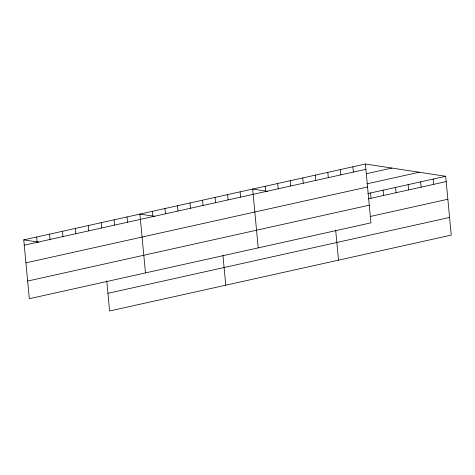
<?xml version="1.0" encoding="UTF-8"?>
<svg xmlns="http://www.w3.org/2000/svg" width="475" height="475" viewBox="0 0 475 475"><rect width="100%" height="100%" fill="white"/><g stroke="black" fill="none" stroke-linecap="round" stroke-linejoin="round"><path stroke-width="0.71" d="M365.4 164.012L370.957 222.84L29.313 298.71L23.75 239.881L365.4 164.012L445.687 176.29L451.25 235.119L109.6 310.988L106.762 280.939M24.249 245.171L365.898 169.302M366.843 173.624L391.893 168.061M366.997 183.831L419.193 172.235M25.923 262.841L367.567 186.972M367.745 193.598L445.687 176.29M368.244 198.888L446.191 181.575M27.639 281.046L369.289 205.176M370.607 216.398L447.86 199.245M107.932 293.318L449.582 217.449M267.603 191.336L252.652 189.05L258.216 247.879M154.856 216.374L139.911 214.088L145.469 272.917M23.75 239.881L38.695 242.167M433.164 179.069L433.663 184.359M420.636 181.854L421.135 187.138M408.108 184.632L408.607 189.923M395.58 187.417L396.079 192.708M383.052 190.196L383.551 195.486M370.524 192.981L371.028 198.271M352.872 166.796L353.37 172.087M340.343 169.575L340.842 174.865M335.665 230.108L338.509 260.152M327.815 172.36L328.32 177.65M315.293 175.138L315.792 180.429M302.765 177.923L303.264 183.213M290.237 180.702L290.736 185.992M277.709 183.487L278.207 188.777M265.181 186.265L265.679 191.556M240.13 191.835L240.629 197.119M227.602 194.613L228.101 199.904M222.923 255.146L225.762 285.19M215.074 197.398L215.573 202.683M202.546 200.177L203.045 205.467M190.018 202.962L190.517 208.252M177.49 205.74L177.994 211.031M164.967 208.525L165.466 213.815M152.439 211.304L152.938 216.594M127.003 216.95L127.502 222.241M114.095 219.818L114.6 225.108M101.193 222.686L101.692 227.976M88.285 225.554L88.783 230.844M75.377 228.416L75.875 233.706M62.468 231.283L62.973 236.574M49.566 234.151L50.065 239.442M36.658 237.019L37.157 242.303"/></g></svg>
